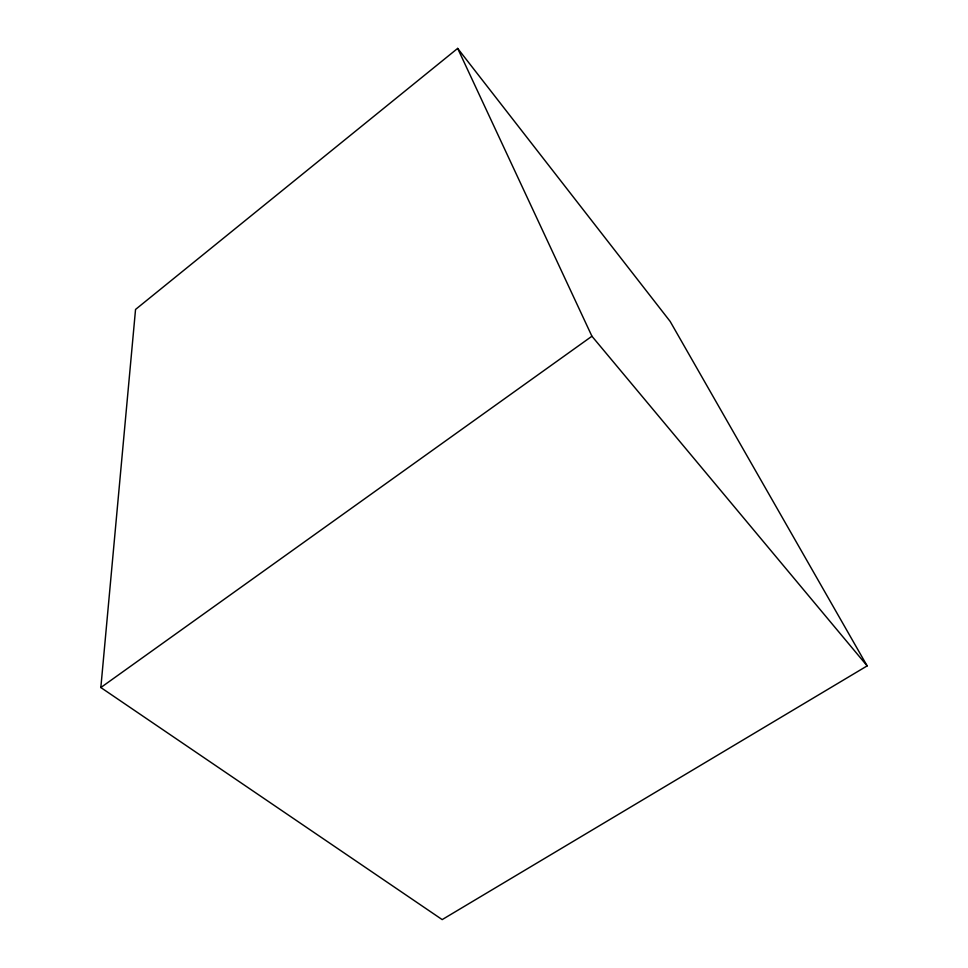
<?xml version="1.0" encoding="UTF-8"?>
<svg xmlns="http://www.w3.org/2000/svg" width="968" height="968" viewBox="0 0 968 968"><rect width="100%" height="100%" fill="white"/><g stroke="black" fill="none" stroke-linecap="round" stroke-linejoin="round"><path stroke-width="1.45" d="M100.841 687.534L135.544 309.445L457.67 48.4L670.146 321.412L867.159 665.887L442.182 919.6L100.841 687.534L591.932 336.235L457.67 48.4M591.932 336.235L867.159 665.887"/></g></svg>
